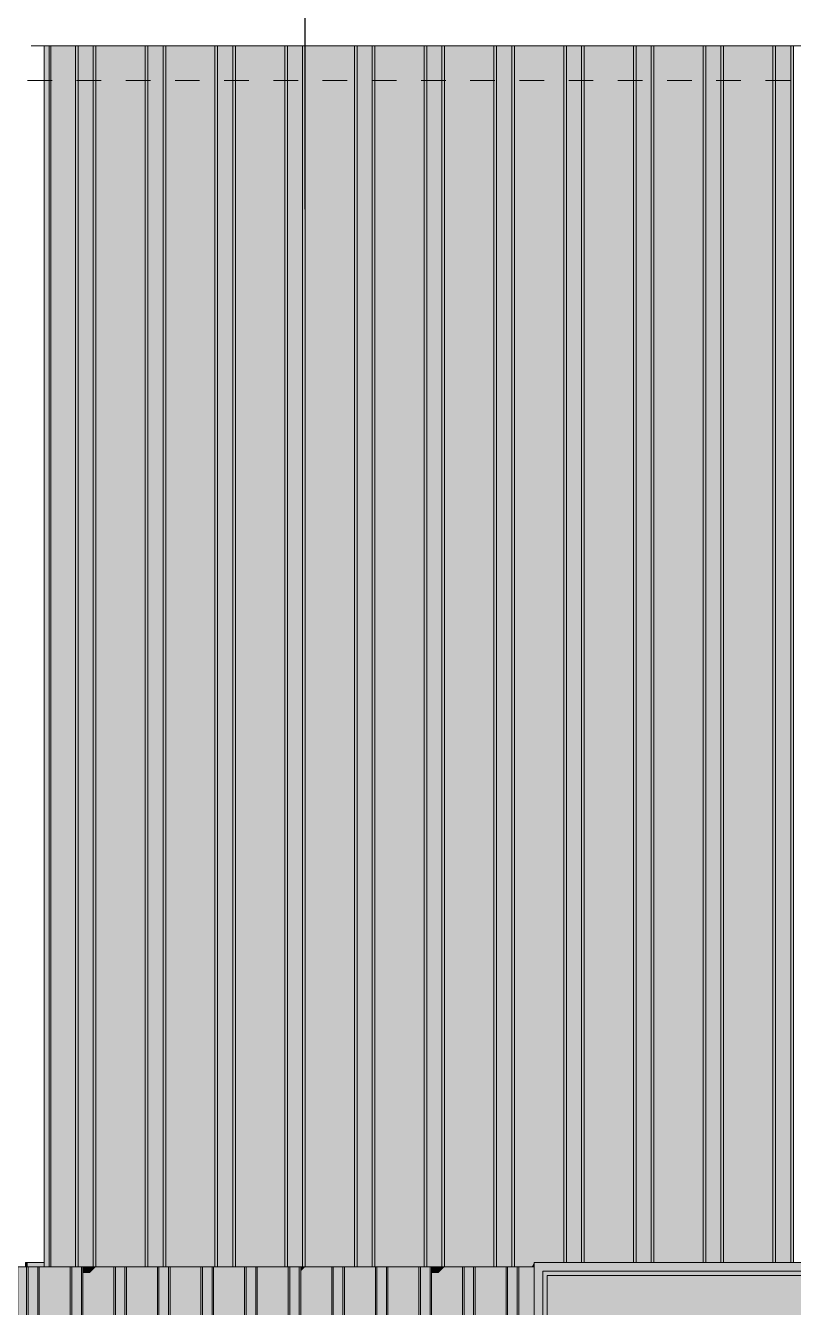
# Model space of a CAD drawing. Header units: millimetres. Extents: x 365175 to 2667127, y -330297 to -162108.
# Drawn here: x 2136690 to 2141093, y -322329 to -314981 of the extents above; entities that cross this region are included whole.
import ezdxf

# ---------------------------------------------------------------- set-up
doc = ezdxf.new("R2010")
doc.units = ezdxf.units.MM
doc.header["$MEASUREMENT"] = 0
doc.linetypes.add('Dashed', pattern=[282.222223, 141.111112, -141.111112])
doc.layers.add('Cotations - Altitudes & Niveaux', color=7, linetype='Continuous')
doc.layers.add('Fenêtres ARCHICAD', color=7, linetype='Continuous')
doc.dimstyles.new('STYLE_GENERE__6', dxfattribs={"dimtxt": 0.18, "dimasz": 114, "dimexe": 0.18, "dimexo": 0.0625, "dimgap": 0, "dimtad": 0, "dimtih": 1, "dimtoh": 1, "dimdec": 4, "dimzin": 0, "dimdsep": 46, "dimcen": 0.09, "dimadec": 0, "dimazin": 0, "dimtfac": 1, "dimtdec": 4, "dimtmove": 0, "dimatfit": 3, "dimldrblk": 'ARROWHEAD_16', "dimfxl": 0, "dimtolj": 1, "dimtzin": 0, "dimarcsym": 0})

# ---------------------------------------------------------------- blocks, each defined once
blk = doc.blocks.new('Élément de coupe_1295_3', base_point=(1963539.3, -327096.8))
at = {"layer": 'Fenêtres ARCHICAD', "linetype": 'Continuous', "lineweight": 0, "true_color": 0x000000}
for points in [[(2139606.9, -327096.8), (2139631.9, -327096.8), (2139656.9, -327071.8), (2139656.9, -322121.8), (2139606.9, -322071.8)], [(2139606.9, -322071.8), (2139656.9, -322121.8), (2141206.9, -322121.8), (2141256.9, -322071.8)], [(2141206.9, -322121.8), (2139656.9, -322121.8), (2139656.9, -322146.8), (2139681.9, -322146.8), (2141181.9, -322146.8), (2141206.9, -322146.8)], [(2141206.9, -322121.8), (2139656.9, -322121.8), (2139656.9, -322146.8), (2139681.9, -322146.8), (2141181.9, -322146.8), (2141206.9, -322146.8)], [(2141256.9, -322071.8), (2141206.9, -322121.8), (2141206.9, -327071.8), (2141231.9, -327096.8), (2141256.9, -327096.8)], [(2139681.9, -322146.8), (2139656.9, -322146.8), (2139656.9, -327046.8), (2139681.9, -327046.8)], [(2139681.9, -322146.8), (2139656.9, -322146.8), (2139656.9, -322707.8), (2139681.9, -322707.8)], [(2139681.9, -327046.8), (2141181.9, -327046.8), (2141181.9, -322146.8), (2139681.9, -322146.8)], [(2139681.9, -322726.1), (2140860.3, -322726.1), (2140860.3, -327046.8), (2141181.9, -327046.8), (2141181.9, -322146.8), (2139681.9, -322146.8)], [(2141181.9, -327046.8), (2141206.9, -327046.8), (2141206.9, -322146.8), (2141181.9, -322146.8)], [(2141181.9, -327046.8), (2141206.9, -327046.8), (2141206.9, -322146.8), (2141181.9, -322146.8)], [(2139656.9, -327046.8), (2139656.9, -327071.8), (2141206.9, -327071.8), (2141206.9, -327046.8), (2141181.9, -327046.8), (2139681.9, -327046.8)], [(2141206.9, -327046.8), (2140870.8, -327046.8), (2140870.8, -327071.8), (2141206.9, -327071.8)], [(2139656.9, -327071.8), (2139631.9, -327096.8), (2141231.9, -327096.8), (2141206.9, -327071.8)]]:
    blk.add_hatch(color=18, dxfattribs=at).paths.add_polyline_path(points)
at = {"layer": 'Fenêtres ARCHICAD', "color": 7, "linetype": 'Continuous', "lineweight": 5}
for p, q in [((2139606.9, -322071.8), (2139606.9, -327096.8)), ((2141256.9, -322071.8), (2139606.9, -322071.8)), ((2139656.9, -327071.8), (2139656.9, -322121.8)), ((2139656.9, -322121.8), (2141206.9, -322121.8)), ((2141206.9, -322121.8), (2141206.9, -327071.8)), ((2141256.9, -327096.8), (2141256.9, -322071.8)), ((2139681.9, -327046.8), (2139681.9, -322146.8)), ((2139681.9, -322146.8), (2141181.9, -322146.8)), ((2141181.9, -322146.8), (2141181.9, -327046.8)), ((2141181.9, -327046.8), (2139681.9, -327046.8)), ((2141206.9, -327071.8), (2139656.9, -327071.8))]:
    blk.add_line(p, q, dxfattribs=at)
blk = doc.blocks.new('Élément de coupe_1309_3', base_point=(1963539.3, -327096.8))
at = {"linetype": 'Continuous', "lineweight": 0, "true_color": 0x000000}
for points in [[(2136645.3, -327096.8), (2136695.7, -327096.8), (2136695.7, -322096.8), (2136645.3, -322096.8)], [(2136645.3, -322189.5), (2136645.3, -327096.8), (2136695.7, -327096.8), (2136695.7, -322096.8)], [(2136695.7, -322096.8), (2136695.7, -327096.8), (2136704.4, -327096.8), (2136704.4, -322096.8)], [(2136695.7, -322096.8), (2136695.7, -327096.8), (2136704.4, -327096.8), (2136704.4, -322096.8)], [(2136704.4, -327096.8), (2136759.4, -327096.8), (2136759.4, -322096.8), (2136704.4, -322096.8)], [(2136759.4, -322096.8), (2136759.4, -327096.8), (2136768, -327096.8), (2136768, -322096.8)], [(2136768, -327096.8), (2136945.7, -327096.8), (2136945.7, -322096.8), (2136768, -322096.8)], [(2136945.7, -322096.8), (2136786.3, -322389.8), (2136786.3, -327096.8), (2136945.7, -327096.8)], [(2136945.7, -327096.8), (2136954.4, -327096.8), (2136954.4, -322096.8), (2136945.7, -322096.8)], [(2136945.7, -327096.8), (2136954.4, -327096.8), (2136954.4, -322096.8), (2136945.7, -322096.8)], [(2136954.4, -327096.8), (2137009.4, -327096.8), (2137009.4, -322096.8), (2136954.4, -322096.8)], [(2137018, -322096.8), (2137009.4, -322096.8), (2137009.4, -327096.8), (2137018, -327096.8)], [(2137017, -322096.8), (2137018, -322131), (2137018, -322096.8)], [(2137018, -327096.8), (2137195.7, -327096.8), (2137195.7, -322096.8), (2137018, -322096.8)], [(2137018, -322096.8), (2137018, -322131), (2137058.2, -322131), (2137093.2, -322096.8)], [(2137036.3, -327096.8), (2137195.7, -327096.8), (2137195.7, -322096.8), (2137036.3, -322389.8)], [(2137195.7, -322096.8), (2137195.7, -327096.8), (2137204.4, -327096.8), (2137204.4, -322096.8)], [(2137195.7, -322096.8), (2137195.7, -327096.8), (2137204.4, -327096.8), (2137204.4, -322096.8)], [(2137204.4, -327096.8), (2137259.4, -327096.8), (2137259.4, -322096.8), (2137204.4, -322096.8)], [(2137268, -322096.8), (2137259.4, -322096.8), (2137259.4, -327096.8), (2137268, -327096.8)], [(2137268, -327096.8), (2137445.7, -327096.8), (2137445.7, -322096.8), (2137268, -322096.8)], [(2137286.3, -322389.8), (2137286.3, -327096.8), (2137445.7, -327096.8), (2137445.7, -322096.8), (2137371.7, -322096.8), (2137371.7, -322131), (2137427.1, -322131)], [(2137454.4, -322096.8), (2137445.7, -322096.8), (2137445.7, -327096.8), (2137454.4, -327096.8)], [(2137454.4, -322096.8), (2137445.7, -322096.8), (2137445.7, -327096.8), (2137454.4, -327096.8)], [(2137454.4, -327096.8), (2137509.4, -327096.8), (2137509.4, -322096.8), (2137454.4, -322096.8)], [(2137509.4, -322096.8), (2137509.4, -327096.8), (2137518, -327096.8), (2137518, -322096.8)], [(2137518, -327096.8), (2137695.7, -327096.8), (2137695.7, -322096.8), (2137518, -322096.8)], [(2137695.7, -322096.8), (2137536.3, -322389.8), (2137536.3, -327096.8), (2137695.7, -327096.8)], [(2137695.7, -327096.8), (2137704.4, -327096.8), (2137704.4, -322096.8), (2137695.7, -322096.8)], [(2137695.7, -327096.8), (2137704.4, -327096.8), (2137704.4, -322096.8), (2137695.7, -322096.8)], [(2137704.4, -327096.8), (2137759.4, -327096.8), (2137759.4, -322096.8), (2137704.4, -322096.8)], [(2137768, -322096.8), (2137759.4, -322096.8), (2137759.4, -327096.8), (2137768, -327096.8)], [(2137768, -327096.8), (2137945.7, -327096.8), (2137945.7, -322096.8), (2137768, -322096.8)], [(2137771.7, -322131), (2137858.2, -322131), (2137893.2, -322096.8), (2137771.7, -322096.8)], [(2137786.3, -322389.8), (2137786.3, -327096.8), (2137945.7, -327096.8), (2137945.7, -322096.8)], [(2137945.7, -322096.8), (2137945.7, -327096.8), (2137954.4, -327096.8), (2137954.4, -322096.8)], [(2137945.7, -322096.8), (2137945.7, -327096.8), (2137954.4, -327096.8), (2137954.4, -322096.8)], [(2137954.4, -327096.8), (2138009.4, -327096.8), (2138009.4, -322096.8), (2137954.4, -322096.8)], [(2138009.4, -322096.8), (2138009.4, -327096.8), (2138018, -327096.8), (2138018, -322096.8)], [(2138018, -327096.8), (2138195.7, -327096.8), (2138195.7, -322096.8), (2138018, -322096.8)], [(2138036.3, -322389.8), (2138036.3, -327096.8), (2138195.7, -327096.8), (2138195.7, -322096.8), (2138171.7, -322096.8), (2138171.7, -322131), (2138177.1, -322131)], [(2138195.7, -322096.8), (2138195.7, -327096.8), (2138204.4, -327096.8), (2138204.4, -322096.8)], [(2138195.7, -322096.8), (2138195.7, -327096.8), (2138204.4, -327096.8), (2138204.4, -322096.8)], [(2138204.4, -327096.8), (2138259.4, -327096.8), (2138259.4, -322096.8), (2138204.4, -322096.8)], [(2138259.4, -322096.8), (2138259.4, -327096.8), (2138268, -327096.8), (2138268, -322096.8)], [(2138267, -322096.8), (2138267.5, -322114.7), (2138268, -322121.4), (2138268, -322096.8)], [(2138268, -327096.8), (2138445.7, -327096.8), (2138445.7, -322096.8), (2138268, -322096.8)], [(2138268, -322096.8), (2138268, -322121.4), (2138293.2, -322096.8)], [(2138286.3, -327096.8), (2138445.7, -327096.8), (2138445.7, -322096.8), (2138286.3, -322389.8)], [(2138445.7, -322096.8), (2138445.7, -327096.8), (2138454.4, -327096.8), (2138454.4, -322096.8)], [(2138445.7, -322096.8), (2138445.7, -327096.8), (2138454.4, -327096.8), (2138454.4, -322096.8)], [(2138454.4, -327096.8), (2138509.4, -327096.8), (2138509.4, -322096.8), (2138454.4, -322096.8)], [(2138509.4, -322096.8), (2138509.4, -327096.8), (2138518, -327096.8), (2138518, -322096.8)], [(2138518, -327096.8), (2138695.7, -327096.8), (2138695.7, -322096.8), (2138518, -322096.8)], [(2138536.3, -322389.8), (2138536.3, -327096.8), (2138695.7, -327096.8), (2138695.7, -322096.8)], [(2138571.7, -322096.8), (2138571.7, -322131), (2138658.2, -322131), (2138693.2, -322096.8)], [(2138695.7, -322096.8), (2138695.7, -327096.8), (2138704.4, -327096.8), (2138704.4, -322096.8)], [(2138695.7, -322096.8), (2138695.7, -327096.8), (2138704.4, -327096.8), (2138704.4, -322096.8)], [(2138704.4, -327096.8), (2138759.4, -327096.8), (2138759.4, -322096.8), (2138704.4, -322096.8)], [(2138759.4, -322096.8), (2138759.4, -327096.8), (2138768, -327096.8), (2138768, -322096.8)], [(2138768, -327096.8), (2138945.7, -327096.8), (2138945.7, -322096.8), (2138768, -322096.8)], [(2138786.3, -322389.8), (2138786.3, -327096.8), (2138945.7, -327096.8), (2138945.7, -322096.8)], [(2138945.7, -322096.8), (2138945.7, -327096.8), (2138954.4, -327096.8), (2138954.4, -322096.8)], [(2138945.7, -322096.8), (2138945.7, -327096.8), (2138954.4, -327096.8), (2138954.4, -322096.8)], [(2138954.4, -327096.8), (2139009.4, -327096.8), (2139009.4, -322096.8), (2138954.4, -322096.8)], [(2139009.4, -322096.8), (2139009.4, -327096.8), (2139018, -327096.8), (2139018, -322096.8)], [(2139018, -322096.8), (2139017, -322096.8), (2139018, -322131)], [(2139018, -327096.8), (2139195.7, -327096.8), (2139195.7, -322096.8), (2139018, -322096.8)], [(2139018, -322096.8), (2139018, -322131), (2139058.2, -322131), (2139093.2, -322096.8)], [(2139195.7, -322096.8), (2139036.3, -322389.8), (2139036.3, -327096.8), (2139195.7, -327096.8)], [(2139195.7, -322096.8), (2139195.7, -327096.8), (2139204.4, -327096.8), (2139204.4, -322096.8)], [(2139195.7, -322096.8), (2139195.7, -327096.8), (2139204.4, -327096.8), (2139204.4, -322096.8)], [(2139204.4, -327096.8), (2139259.4, -327096.8), (2139259.4, -322096.8), (2139204.4, -322096.8)], [(2139259.4, -322096.8), (2139259.4, -327096.8), (2139268, -327096.8), (2139268, -322096.8)], [(2139268, -327096.8), (2139445.7, -327096.8), (2139445.7, -322096.8), (2139268, -322096.8)], [(2139427.1, -322131), (2139286.3, -322389.8), (2139286.3, -327096.8), (2139445.7, -327096.8), (2139445.7, -322096.8), (2139371.7, -322096.8), (2139371.7, -322131)], [(2139445.7, -322096.8), (2139445.7, -327096.8), (2139454.4, -327096.8), (2139454.4, -322096.8)], [(2139445.7, -322096.8), (2139445.7, -327096.8), (2139454.4, -327096.8), (2139454.4, -322096.8)], [(2139454.4, -327096.8), (2139509.4, -327096.8), (2139509.4, -322096.8), (2139454.4, -322096.8)], [(2139509.4, -322096.8), (2139509.4, -327096.8), (2139518, -327096.8), (2139518, -322096.8)], [(2139518, -322096.8), (2139518, -327096.8), (2139606.9, -327096.8), (2139606.9, -322096.8)], [(2139518, -327096.8), (2139606.9, -327096.8), (2139606.9, -322096.8), (2139592.5, -322096.8), (2139518, -322226.7)], [(2139517.6, -322227.5), (2139517.6, -327096.8), (2139518, -327096.8), (2139518, -322226.7)]]:
    blk.add_hatch(color=18, dxfattribs=at).paths.add_polyline_path(points)
at = {"color": 7, "linetype": 'Continuous', "lineweight": 5}
for p, q in [((2136645.3, -322096.8), (2136645.3, -327096.8)), ((2136695.7, -322096.8), (2136645.3, -322096.8)), ((2136695.7, -327096.8), (2136695.7, -322096.8)), ((2136704.4, -322096.8), (2136695.7, -322096.8)), ((2136704.4, -327096.8), (2136704.4, -322096.8)), ((2136759.4, -322096.8), (2136704.4, -322096.8)), ((2136759.4, -327096.8), (2136759.4, -322096.8)), ((2136768, -322096.8), (2136759.4, -322096.8)), ((2136768, -327096.8), (2136768, -322096.8)), ((2136834.6, -322096.8), (2136768, -322096.8)), ((2136945.7, -322096.8), (2136834.6, -322096.8)), ((2136945.7, -327096.8), (2136945.7, -322096.8)), ((2136954.4, -322096.8), (2136945.7, -322096.8)), ((2136954.4, -327096.8), (2136954.4, -322096.8)), ((2137009.4, -322096.8), (2136954.4, -322096.8)), ((2137009.4, -327096.8), (2137009.4, -322096.8)), ((2137017, -322096.8), (2137009.4, -322096.8)), ((2137018, -327096.8), (2137018, -322096.8)), ((2137195.7, -322096.8), (2137093.2, -322096.8)), ((2137195.7, -327096.8), (2137195.7, -322096.8)), ((2137204.4, -322096.8), (2137195.7, -322096.8)), ((2137204.4, -327096.8), (2137204.4, -322096.8)), ((2137259.4, -322096.8), (2137204.4, -322096.8)), ((2137259.4, -327096.8), (2137259.4, -322096.8)), ((2137268, -322096.8), (2137259.4, -322096.8)), ((2137268, -327096.8), (2137268, -322096.8)), ((2137375.9, -322096.8), (2137268, -322096.8)), ((2137445.7, -327096.8), (2137445.7, -322096.8)), ((2137454.4, -322096.8), (2137446.7, -322096.8)), ((2137454.4, -327096.8), (2137454.4, -322096.8)), ((2137509.4, -322096.8), (2137454.4, -322096.8)), ((2137509.4, -327096.8), (2137509.4, -322096.8)), ((2137518, -322096.8), (2137509.4, -322096.8)), ((2137518, -327096.8), (2137518, -322096.8)), ((2137695.7, -322096.8), (2137518, -322096.8)), ((2137695.7, -327096.8), (2137695.7, -322096.8)), ((2137704.4, -322096.8), (2137695.7, -322096.8)), ((2137704.4, -327096.8), (2137704.4, -322096.8)), ((2137759.4, -322096.8), (2137704.4, -322096.8)), ((2137759.4, -327096.8), (2137759.4, -322096.8)), ((2137768, -322096.8), (2137759.4, -322096.8)), ((2137768, -327096.8), (2137768, -322096.8)), ((2137775.9, -322096.8), (2137768, -322096.8)), ((2137945.7, -322096.8), (2137893.2, -322096.8)), ((2137945.7, -327096.8), (2137945.7, -322096.8)), ((2137954.4, -322096.8), (2137945.7, -322096.8)), ((2137954.4, -327096.8), (2137954.4, -322096.8)), ((2138009.4, -322096.8), (2137954.4, -322096.8)), ((2138009.4, -327096.8), (2138009.4, -322096.8)), ((2138018, -322096.8), (2138009.4, -322096.8)), ((2138018, -327096.8), (2138018, -322096.8)), ((2138175.9, -322096.8), (2138018, -322096.8)), ((2138195.7, -327096.8), (2138195.7, -322096.8)), ((2138204.4, -322096.8), (2138196.7, -322096.8)), ((2138204.4, -327096.8), (2138204.4, -322096.8)), ((2138259.4, -322096.8), (2138204.4, -322096.8)), ((2138259.4, -327096.8), (2138259.4, -322096.8)), ((2138267, -322096.8), (2138259.4, -322096.8)), ((2138268, -327096.8), (2138268, -322096.8)), ((2138445.7, -322096.8), (2138293.2, -322096.8)), ((2138445.7, -327096.8), (2138445.7, -322096.8)), ((2138454.4, -322096.8), (2138445.7, -322096.8)), ((2138454.4, -327096.8), (2138454.4, -322096.8)), ((2138509.4, -322096.8), (2138454.4, -322096.8)), ((2138509.4, -327096.8), (2138509.4, -322096.8)), ((2138518, -322096.8), (2138509.4, -322096.8)), ((2138518, -327096.8), (2138518, -322096.8)), ((2138575.9, -322096.8), (2138518, -322096.8)), ((2138695.7, -322096.8), (2138693.2, -322096.8)), ((2138695.7, -327096.8), (2138695.7, -322096.8)), ((2138704.4, -322096.8), (2138695.7, -322096.8)), ((2138704.4, -327096.8), (2138704.4, -322096.8)), ((2138759.4, -322096.8), (2138704.4, -322096.8)), ((2138759.4, -327096.8), (2138759.4, -322096.8)), ((2138768, -322096.8), (2138759.4, -322096.8)), ((2138768, -327096.8), (2138768, -322096.8)), ((2138945.7, -322096.8), (2138768, -322096.8)), ((2138945.7, -327096.8), (2138945.7, -322096.8)), ((2138954.4, -322096.8), (2138945.7, -322096.8)), ((2138954.4, -327096.8), (2138954.4, -322096.8)), ((2139009.4, -322096.8), (2138954.4, -322096.8)), ((2139009.4, -327096.8), (2139009.4, -322096.8)), ((2139017, -322096.8), (2139009.4, -322096.8)), ((2139018, -327096.8), (2139018, -322096.8)), ((2139195.7, -322096.8), (2139093.2, -322096.8)), ((2139195.7, -327096.8), (2139195.7, -322096.8)), ((2139204.4, -322096.8), (2139195.7, -322096.8)), ((2139204.4, -327096.8), (2139204.4, -322096.8)), ((2139259.4, -322096.8), (2139204.4, -322096.8)), ((2139259.4, -327096.8), (2139259.4, -322096.8)), ((2139268, -322096.8), (2139259.4, -322096.8)), ((2139268, -327096.8), (2139268, -322096.8)), ((2139375.9, -322096.8), (2139268, -322096.8)), ((2139445.7, -327096.8), (2139445.7, -322096.8)), ((2139454.4, -322096.8), (2139446.7, -322096.8)), ((2139454.4, -327096.8), (2139454.4, -322096.8)), ((2139509.4, -322096.8), (2139454.4, -322096.8)), ((2139509.4, -327096.8), (2139509.4, -322096.8)), ((2139518, -322096.8), (2139509.4, -322096.8)), ((2139518, -327096.8), (2139518, -322096.8)), ((2139606.9, -322096.8), (2139518, -322096.8))]:
    blk.add_line(p, q, dxfattribs=at)
blk = doc.blocks.new('Élément de coupe_1311_3', base_point=(1963539.3, -327096.8))
at = {"layer": 'Fenêtres ARCHICAD', "linetype": 'Continuous', "lineweight": 0, "true_color": 0x000000}
for points in [[(2136699.4, -322071.8), (2136699.1, -322071.8), (2136699.1, -322096.8), (2136699.4, -322096.8)], [(2136699.4, -322071.8), (2136699.1, -322071.8), (2136699.1, -322096.8), (2136699.4, -322096.8)], [(2136796.9, -322071.8), (2136699.4, -322071.8), (2136699.4, -322096.8), (2136701.1, -322096.8), (2136796.9, -322096.8)], [(2136796.9, -322071.8), (2136699.4, -322071.8), (2136699.4, -322096.8), (2136701.1, -322096.8), (2136796.9, -322096.8)]]:
    blk.add_hatch(color=18, dxfattribs=at).paths.add_polyline_path(points)
at = {"layer": 'Fenêtres ARCHICAD', "color": 7, "linetype": 'Continuous', "lineweight": 5}
for p, q in [((2136699.1, -322071.8), (2136699.1, -322096.8)), ((2136699.4, -322071.8), (2136699.1, -322071.8)), ((2136699.4, -322096.8), (2136699.4, -322071.8)), ((2136699.4, -322071.8), (2136796.9, -322071.8))]:
    blk.add_line(p, q, dxfattribs=at)
blk = doc.blocks.new('Élément de coupe_1312_3', base_point=(1963539.3, -327096.8))
at = {"layer": 'Fenêtres ARCHICAD', "linetype": 'Continuous', "lineweight": 0, "true_color": 0x000000}
for points in [[(2136697.6, -322071.8), (2136697.3, -322071.8), (2136697.3, -322096.8), (2136697.6, -322096.8)], [(2136697.6, -322071.8), (2136697.3, -322071.8), (2136697.3, -322096.8), (2136697.6, -322096.8)], [(2136697.6, -322071.8), (2136697.6, -322096.8), (2136699.1, -322096.8), (2136699.1, -322071.8)], [(2136697.6, -322071.8), (2136697.6, -322096.8), (2136699.1, -322096.8), (2136699.1, -322071.8)]]:
    blk.add_hatch(color=18, dxfattribs=at).paths.add_polyline_path(points)
at = {"layer": 'Fenêtres ARCHICAD', "color": 7, "linetype": 'Continuous', "lineweight": 5}
for p, q in [((2136697.3, -322071.8), (2136697.3, -322096.8)), ((2136697.6, -322071.8), (2136697.3, -322071.8)), ((2136697.6, -322096.8), (2136697.6, -322071.8)), ((2136697.6, -322071.8), (2136699.1, -322071.8))]:
    blk.add_line(p, q, dxfattribs=at)
blk = doc.blocks.new('Élément de coupe_1313_3', base_point=(1963539.3, -327096.8))
at = {"layer": 'Fenêtres ARCHICAD', "linetype": 'Continuous', "lineweight": 0, "true_color": 0x000000}
for points in [[(2136695.7, -322071.8), (2136695.4, -322071.8), (2136695.4, -322096.8), (2136695.7, -322096.8)], [(2136695.7, -322071.8), (2136695.4, -322071.8), (2136695.4, -322096.8), (2136695.7, -322096.8)], [(2136695.7, -322071.8), (2136695.7, -322096.8), (2136697.3, -322096.8), (2136697.3, -322071.8)], [(2136695.7, -322071.8), (2136695.7, -322096.8), (2136697.3, -322096.8), (2136697.3, -322071.8)]]:
    blk.add_hatch(color=18, dxfattribs=at).paths.add_polyline_path(points)
at = {"layer": 'Fenêtres ARCHICAD', "color": 7, "linetype": 'Continuous', "lineweight": 5}
for p, q in [((2136695.4, -322071.8), (2136695.4, -322096.8)), ((2136695.7, -322071.8), (2136695.4, -322071.8)), ((2136695.7, -322096.8), (2136695.7, -322071.8)), ((2136695.7, -322071.8), (2136697.3, -322071.8))]:
    blk.add_line(p, q, dxfattribs=at)
blk = doc.blocks.new('Élément de coupe_1314_3', base_point=(1963539.3, -327096.8))
at = {"layer": 'Fenêtres ARCHICAD', "linetype": 'Continuous', "lineweight": 0, "true_color": 0x000000}
for points in [[(2136693.9, -322071.8), (2136693.6, -322071.8), (2136693.6, -322096.8), (2136693.9, -322096.8)], [(2136693.9, -322071.8), (2136693.6, -322071.8), (2136693.6, -322096.8), (2136693.9, -322096.8)], [(2136693.9, -322071.8), (2136693.9, -322096.8), (2136695.4, -322096.8), (2136695.4, -322071.8)], [(2136693.9, -322071.8), (2136693.9, -322096.8), (2136695.4, -322096.8), (2136695.4, -322071.8)]]:
    blk.add_hatch(color=18, dxfattribs=at).paths.add_polyline_path(points)
at = {"layer": 'Fenêtres ARCHICAD', "color": 7, "linetype": 'Continuous', "lineweight": 5}
for p, q in [((2136693.6, -322071.8), (2136693.6, -322096.8)), ((2136693.9, -322071.8), (2136693.6, -322071.8)), ((2136693.9, -322096.8), (2136693.9, -322071.8)), ((2136693.9, -322071.8), (2136695.4, -322071.8))]:
    blk.add_line(p, q, dxfattribs=at)
blk = doc.blocks.new('Élément de coupe_1315_3', base_point=(1963539.3, -327096.8))
at = {"layer": 'Fenêtres ARCHICAD', "linetype": 'Continuous', "lineweight": 0, "true_color": 0x000000}
for points in [[(2136692, -322071.8), (2136691.7, -322071.8), (2136691.7, -322096.8), (2136692, -322096.8)], [(2136692, -322071.8), (2136691.7, -322071.8), (2136691.7, -322096.8), (2136692, -322096.8)], [(2136692, -322071.8), (2136692, -322096.8), (2136693.6, -322096.8), (2136693.6, -322071.8)], [(2136692, -322071.8), (2136692, -322096.8), (2136693.6, -322096.8), (2136693.6, -322071.8)]]:
    blk.add_hatch(color=18, dxfattribs=at).paths.add_polyline_path(points)
at = {"layer": 'Fenêtres ARCHICAD', "color": 7, "linetype": 'Continuous', "lineweight": 5}
for p, q in [((2136691.7, -322071.8), (2136691.7, -322096.8)), ((2136692, -322071.8), (2136691.7, -322071.8)), ((2136692, -322096.8), (2136692, -322071.8)), ((2136692, -322071.8), (2136693.6, -322071.8))]:
    blk.add_line(p, q, dxfattribs=at)
blk = doc.blocks.new('Élément de coupe_1316_3', base_point=(1963539.3, -327096.8))
at = {"layer": 'Fenêtres ARCHICAD', "linetype": 'Continuous', "lineweight": 0, "true_color": 0x000000}
for points in [[(2136690.2, -322071.8), (2136689.9, -322071.8), (2136689.9, -322096.8), (2136690.2, -322096.8)], [(2136690.2, -322071.8), (2136689.9, -322071.8), (2136689.9, -322096.8), (2136690.2, -322096.8)], [(2136690.2, -322071.8), (2136690.2, -322096.8), (2136691.7, -322096.8), (2136691.7, -322071.8)], [(2136690.2, -322071.8), (2136690.2, -322096.8), (2136691.7, -322096.8), (2136691.7, -322071.8)]]:
    blk.add_hatch(color=18, dxfattribs=at).paths.add_polyline_path(points)
at = {"layer": 'Fenêtres ARCHICAD', "color": 7, "linetype": 'Continuous', "lineweight": 5}
for p, q in [((2136689.9, -322071.8), (2136689.9, -322096.8)), ((2136690.2, -322071.8), (2136689.9, -322071.8)), ((2136690.2, -322096.8), (2136690.2, -322071.8)), ((2136690.2, -322071.8), (2136691.7, -322071.8))]:
    blk.add_line(p, q, dxfattribs=at)
blk = doc.blocks.new('Élément de coupe_1329_3', base_point=(1963539.3, -327096.8))
at = {"linetype": 'Continuous', "lineweight": 0, "true_color": 0x000000}
for points in [[(2136796.9, -322096.8), (2136824.9, -322096.8), (2136824.9, -315096.8), (2136796.9, -315096.8)], [(2136796.9, -315145.6), (2136796.9, -322096.8), (2136824.9, -322096.8), (2136824.9, -315096.8)], [(2136824.9, -322096.8), (2136834.6, -322096.8), (2136834.6, -315096.8), (2136824.9, -315096.8)], [(2136834.6, -315096.8), (2136827.6, -315109), (2136827.6, -322096.8), (2136834.6, -322096.8)]]:
    blk.add_hatch(color=18, dxfattribs=at).paths.add_polyline_path(points)
at = {"color": 7, "linetype": 'Continuous', "lineweight": 5}
for p, q in [((2136796.9, -322096.8), (2136796.9, -315096.8)), ((2136824.9, -315096.8), (2136796.9, -315096.8)), ((2136824.9, -322096.8), (2136824.9, -315096.8)), ((2136834.6, -315096.8), (2136824.9, -315096.8))]:
    blk.add_line(p, q, dxfattribs=at)
blk = doc.blocks.new('Élément de coupe_1337_3', base_point=(1963539.3, -327096.8))
at = {"linetype": 'Continuous', "lineweight": 0, "true_color": 0x000000}
for points in [[(2136975.9, -322096.8), (2136975.9, -315096.8), (2136834.6, -315096.8), (2136834.6, -322096.8)], [(2136971.7, -322096.8), (2136975.9, -322096.8), (2136975.9, -315096.8), (2136971.7, -315131)], [(2136975.9, -315096.8), (2136975.9, -322096.8), (2136991.3, -322096.8), (2136991.3, -315096.8)], [(2136975.9, -315096.8), (2136975.9, -322096.8), (2136991.3, -322096.8), (2136991.3, -315096.8)], [(2137077.8, -322096.8), (2137077.8, -315096.8), (2136991.3, -315096.8), (2136991.3, -322096.8)], [(2137077.8, -315096.8), (2137077.8, -322096.8), (2137093.2, -322096.8), (2137093.2, -315096.8)], [(2137375.9, -322096.8), (2137375.9, -315096.8), (2137093.2, -315096.8), (2137093.2, -322096.8)], [(2137371.7, -322096.8), (2137375.9, -322096.8), (2137375.9, -315096.8), (2137371.7, -315131)], [(2137375.9, -315096.8), (2137375.9, -322096.8), (2137391.3, -322096.8), (2137391.3, -315096.8)], [(2137375.9, -315096.8), (2137375.9, -322096.8), (2137391.3, -322096.8), (2137391.3, -315096.8)], [(2137477.8, -322096.8), (2137477.8, -315096.8), (2137391.3, -315096.8), (2137391.3, -322096.8)], [(2137477.8, -315096.8), (2137477.8, -322096.8), (2137493.2, -322096.8), (2137493.2, -315096.8)], [(2137775.9, -322096.8), (2137775.9, -315096.8), (2137493.2, -315096.8), (2137493.2, -322096.8)], [(2137771.7, -315131), (2137771.7, -322096.8), (2137775.9, -322096.8), (2137775.9, -315096.8)], [(2137775.9, -315096.8), (2137775.9, -322096.8), (2137791.3, -322096.8), (2137791.3, -315096.8)], [(2137775.9, -315096.8), (2137775.9, -322096.8), (2137791.3, -322096.8), (2137791.3, -315096.8)], [(2137791.3, -315096.8), (2137791.3, -322096.8), (2137877.8, -322096.8), (2137877.8, -315096.8)], [(2137893.2, -315096.8), (2137877.8, -315096.8), (2137877.8, -322096.8), (2137893.2, -322096.8)], [(2137893.2, -315096.8), (2137893.2, -322096.8), (2138175.9, -322096.8), (2138175.9, -315096.8)], [(2138175.9, -315096.8), (2138171.7, -315131), (2138171.7, -322096.8), (2138175.9, -322096.8)], [(2138191.3, -315096.8), (2138175.9, -315096.8), (2138175.9, -322096.8), (2138191.3, -322096.8)], [(2138191.3, -315096.8), (2138175.9, -315096.8), (2138175.9, -322096.8), (2138191.3, -322096.8)], [(2138191.3, -315096.8), (2138191.3, -322096.8), (2138277.8, -322096.8), (2138277.8, -315096.8)], [(2138293.2, -315096.8), (2138277.8, -315096.8), (2138277.8, -322096.8), (2138293.2, -322096.8)], [(2138293.2, -315096.8), (2138293.2, -322096.8), (2138575.9, -322096.8), (2138575.9, -315096.8)], [(2138575.9, -315096.8), (2138571.7, -315131), (2138571.7, -322096.8), (2138575.9, -322096.8)], [(2138591.3, -315096.8), (2138575.9, -315096.8), (2138575.9, -322096.8), (2138591.3, -322096.8)], [(2138591.3, -315096.8), (2138575.9, -315096.8), (2138575.9, -322096.8), (2138591.3, -322096.8)], [(2138591.3, -315096.8), (2138591.3, -322096.8), (2138677.8, -322096.8), (2138677.8, -315096.8)], [(2138693.2, -315096.8), (2138677.8, -315096.8), (2138677.8, -322096.8), (2138693.2, -322096.8)], [(2138693.2, -315096.8), (2138693.2, -322096.8), (2138975.9, -322096.8), (2138975.9, -315096.8)], [(2138975.9, -315096.8), (2138971.7, -315131), (2138971.7, -322096.8), (2138975.9, -322096.8)], [(2138991.3, -315096.8), (2138975.9, -315096.8), (2138975.9, -322096.8), (2138991.3, -322096.8)], [(2138991.3, -315096.8), (2138975.9, -315096.8), (2138975.9, -322096.8), (2138991.3, -322096.8)], [(2138991.3, -315096.8), (2138991.3, -322096.8), (2139077.8, -322096.8), (2139077.8, -315096.8)], [(2139093.2, -315096.8), (2139077.8, -315096.8), (2139077.8, -322096.8), (2139093.2, -322096.8)], [(2139093.2, -315096.8), (2139093.2, -322096.8), (2139375.9, -322096.8), (2139375.9, -315096.8)], [(2139375.9, -315096.8), (2139371.7, -315131), (2139371.7, -322096.8), (2139375.9, -322096.8)], [(2139391.3, -315096.8), (2139375.9, -315096.8), (2139375.9, -322096.8), (2139391.3, -322096.8)], [(2139391.3, -315096.8), (2139375.9, -315096.8), (2139375.9, -322096.8), (2139391.3, -322096.8)], [(2139391.3, -315096.8), (2139391.3, -322096.8), (2139477.8, -322096.8), (2139477.8, -315096.8)], [(2139493.2, -315096.8), (2139477.8, -315096.8), (2139477.8, -322096.8), (2139493.2, -322096.8)], [(2139775.9, -315096.8), (2139493.2, -315096.8), (2139493.2, -322096.8), (2139606.9, -322096.8), (2139606.9, -322071.8), (2139775.9, -322071.8)], [(2139771.7, -315131), (2139771.7, -322071.8), (2139775.9, -322071.8), (2139775.9, -315096.8)], [(2139775.9, -315096.8), (2139775.9, -322071.8), (2139791.3, -322071.8), (2139791.3, -315096.8)], [(2139775.9, -315096.8), (2139775.9, -322071.8), (2139791.3, -322071.8), (2139791.3, -315096.8)], [(2139791.3, -322071.8), (2139877.8, -322071.8), (2139877.8, -315096.8), (2139791.3, -315096.8)], [(2139877.8, -315096.8), (2139877.8, -322071.8), (2139893.2, -322071.8), (2139893.2, -315096.8)], [(2139893.2, -322071.8), (2140175.9, -322071.8), (2140175.9, -315096.8), (2139893.2, -315096.8)], [(2140171.7, -315131), (2140171.7, -322071.8), (2140175.9, -322071.8), (2140175.9, -315096.8)], [(2140191.3, -315096.8), (2140175.9, -315096.8), (2140175.9, -322071.8), (2140191.3, -322071.8)], [(2140191.3, -315096.8), (2140175.9, -315096.8), (2140175.9, -322071.8), (2140191.3, -322071.8)], [(2140191.3, -322071.8), (2140277.8, -322071.8), (2140277.8, -315096.8), (2140191.3, -315096.8)], [(2140277.8, -315096.8), (2140277.8, -322071.8), (2140293.2, -322071.8), (2140293.2, -315096.8)], [(2140293.2, -322071.8), (2140575.9, -322071.8), (2140575.9, -315096.8), (2140293.2, -315096.8)], [(2140575.9, -315096.8), (2140571.7, -315131), (2140571.7, -322071.8), (2140575.9, -322071.8)], [(2140575.9, -315096.8), (2140575.9, -322071.8), (2140591.3, -322071.8), (2140591.3, -315096.8)], [(2140575.9, -315096.8), (2140575.9, -322071.8), (2140591.3, -322071.8), (2140591.3, -315096.8)], [(2140677.8, -315096.8), (2140591.3, -315096.8), (2140591.3, -322071.8), (2140677.8, -322071.8)], [(2140677.8, -315096.8), (2140677.8, -322071.8), (2140693.2, -322071.8), (2140693.2, -315096.8)], [(2140693.2, -322071.8), (2140975.9, -322071.8), (2140975.9, -315096.8), (2140693.2, -315096.8)], [(2140971.7, -315131), (2140971.7, -322071.8), (2140975.9, -322071.8), (2140975.9, -315096.8)], [(2140975.9, -315096.8), (2140975.9, -322071.8), (2140991.3, -322071.8), (2140991.3, -315096.8)], [(2140975.9, -315096.8), (2140975.9, -322071.8), (2140991.3, -322071.8), (2140991.3, -315096.8)], [(2140991.3, -322071.8), (2141077.8, -322071.8), (2141077.8, -315096.8), (2140991.3, -315096.8)], [(2141077.8, -315096.8), (2141077.8, -322071.8), (2141093.2, -322071.8), (2141093.2, -315096.8)], [(2139592.5, -322096.8), (2139606.9, -322096.8), (2139606.9, -322071.8)]]:
    blk.add_hatch(color=18, dxfattribs=at).paths.add_polyline_path(points)
at = {"color": 7, "linetype": 'Continuous', "lineweight": 5}
for p, q in [((2136834.6, -322096.8), (2136834.6, -315096.8)), ((2136834.6, -315096.8), (2136975.9, -315096.8)), ((2136975.9, -322096.8), (2136975.9, -315096.8)), ((2136975.9, -315096.8), (2136991.3, -315096.8)), ((2136991.3, -322096.8), (2136991.3, -315096.8)), ((2136991.3, -315096.8), (2137077.8, -315096.8)), ((2137077.8, -322096.8), (2137077.8, -315096.8)), ((2137077.8, -315096.8), (2137093.2, -315096.8)), ((2137093.2, -322096.8), (2137093.2, -315096.8)), ((2137093.2, -315096.8), (2137375.9, -315096.8)), ((2137375.9, -322096.8), (2137375.9, -315096.8)), ((2137375.9, -315096.8), (2137391.3, -315096.8)), ((2137391.3, -322096.8), (2137391.3, -315096.8)), ((2137391.3, -315096.8), (2137477.8, -315096.8)), ((2137477.8, -322096.8), (2137477.8, -315096.8)), ((2137477.8, -315096.8), (2137493.2, -315096.8)), ((2137493.2, -322096.8), (2137493.2, -315096.8)), ((2137493.2, -315096.8), (2137775.9, -315096.8)), ((2137775.9, -322096.8), (2137775.9, -315096.8)), ((2137775.9, -315096.8), (2137791.3, -315096.8)), ((2137791.3, -322096.8), (2137791.3, -315096.8)), ((2137791.3, -315096.8), (2137877.8, -315096.8)), ((2137877.8, -322096.8), (2137877.8, -315096.8)), ((2137877.8, -315096.8), (2137893.2, -315096.8)), ((2137893.2, -322096.8), (2137893.2, -315096.8)), ((2137893.2, -315096.8), (2138175.9, -315096.8)), ((2138175.9, -322096.8), (2138175.9, -315096.8)), ((2138175.9, -315096.8), (2138191.3, -315096.8)), ((2138191.3, -322096.8), (2138191.3, -315096.8)), ((2138191.3, -315096.8), (2138277.8, -315096.8)), ((2138277.8, -322096.8), (2138277.8, -315096.8)), ((2138277.8, -315096.8), (2138293.2, -315096.8)), ((2138293.2, -322096.8), (2138293.2, -315096.8)), ((2138293.2, -315096.8), (2138575.9, -315096.8)), ((2138575.9, -322096.8), (2138575.9, -315096.8)), ((2138575.9, -315096.8), (2138591.3, -315096.8)), ((2138591.3, -322096.8), (2138591.3, -315096.8)), ((2138591.3, -315096.8), (2138677.8, -315096.8)), ((2138677.8, -322096.8), (2138677.8, -315096.8)), ((2138677.8, -315096.8), (2138693.2, -315096.8)), ((2138693.2, -322096.8), (2138693.2, -315096.8)), ((2138693.2, -315096.8), (2138975.9, -315096.8)), ((2138975.9, -322096.8), (2138975.9, -315096.8)), ((2138975.9, -315096.8), (2138991.3, -315096.8)), ((2138991.3, -322096.8), (2138991.3, -315096.8)), ((2138991.3, -315096.8), (2139077.8, -315096.8)), ((2139077.8, -322096.8), (2139077.8, -315096.8)), ((2139077.8, -315096.8), (2139093.2, -315096.8)), ((2139093.2, -322096.8), (2139093.2, -315096.8)), ((2139093.2, -315096.8), (2139375.9, -315096.8)), ((2139375.9, -322096.8), (2139375.9, -315096.8)), ((2139375.9, -315096.8), (2139391.3, -315096.8)), ((2139391.3, -322096.8), (2139391.3, -315096.8)), ((2139391.3, -315096.8), (2139477.8, -315096.8)), ((2139477.8, -322096.8), (2139477.8, -315096.8)), ((2139477.8, -315096.8), (2139493.2, -315096.8)), ((2139493.2, -322096.8), (2139493.2, -315096.8)), ((2139493.2, -315096.8), (2139775.9, -315096.8)), ((2139775.9, -322071.8), (2139775.9, -315096.8)), ((2139775.9, -315096.8), (2139791.3, -315096.8)), ((2139791.3, -322071.8), (2139791.3, -315096.8)), ((2139791.3, -315096.8), (2139877.8, -315096.8)), ((2139877.8, -322071.8), (2139877.8, -315096.8)), ((2139877.8, -315096.8), (2139893.2, -315096.8)), ((2139893.2, -322071.8), (2139893.2, -315096.8)), ((2139893.2, -315096.8), (2140175.9, -315096.8)), ((2140175.9, -322071.8), (2140175.9, -315096.8)), ((2140175.9, -315096.8), (2140191.3, -315096.8)), ((2140191.3, -322071.8), (2140191.3, -315096.8)), ((2140191.3, -315096.8), (2140277.8, -315096.8)), ((2140277.8, -322071.8), (2140277.8, -315096.8)), ((2140277.8, -315096.8), (2140293.2, -315096.8)), ((2140293.2, -322071.8), (2140293.2, -315096.8)), ((2140293.2, -315096.8), (2140575.9, -315096.8)), ((2140575.9, -322071.8), (2140575.9, -315096.8)), ((2140575.9, -315096.8), (2140591.3, -315096.8)), ((2140591.3, -322071.8), (2140591.3, -315096.8)), ((2140591.3, -315096.8), (2140677.8, -315096.8)), ((2140677.8, -322071.8), (2140677.8, -315096.8)), ((2140677.8, -315096.8), (2140693.2, -315096.8)), ((2140693.2, -322071.8), (2140693.2, -315096.8)), ((2140693.2, -315096.8), (2140975.9, -315096.8)), ((2140975.9, -322071.8), (2140975.9, -315096.8)), ((2140975.9, -315096.8), (2140991.3, -315096.8)), ((2140991.3, -322071.8), (2140991.3, -315096.8)), ((2140991.3, -315096.8), (2141077.8, -315096.8)), ((2141077.8, -322071.8), (2141077.8, -315096.8)), ((2141077.8, -315096.8), (2141093.2, -315096.8)), ((2141093.2, -322071.8), (2141093.2, -315096.8)), ((2141093.2, -315096.8), (2141375.9, -315096.8)), ((2137077.8, -322096.8), (2137017, -322096.8)), ((2137093.2, -322096.8), (2137077.8, -322096.8)), ((2137391.3, -322096.8), (2137375.9, -322096.8)), ((2137446.7, -322096.8), (2137391.3, -322096.8)), ((2137791.3, -322096.8), (2137775.9, -322096.8)), ((2137877.8, -322096.8), (2137791.3, -322096.8)), ((2137893.2, -322096.8), (2137877.8, -322096.8)), ((2138191.3, -322096.8), (2138175.9, -322096.8)), ((2138196.7, -322096.8), (2138191.3, -322096.8)), ((2138277.8, -322096.8), (2138267, -322096.8)), ((2138293.2, -322096.8), (2138277.8, -322096.8)), ((2138591.3, -322096.8), (2138575.9, -322096.8)), ((2138677.8, -322096.8), (2138591.3, -322096.8)), ((2138693.2, -322096.8), (2138677.8, -322096.8)), ((2139077.8, -322096.8), (2139017, -322096.8)), ((2139093.2, -322096.8), (2139077.8, -322096.8)), ((2139391.3, -322096.8), (2139375.9, -322096.8)), ((2139446.7, -322096.8), (2139391.3, -322096.8))]:
    blk.add_line(p, q, dxfattribs=at)
blk = doc.blocks.new('ARROWHEAD_16')
at = {"linetype": 'Continuous', "lineweight": 0}
blk.add_hatch(color=0, dxfattribs=at).paths.add_polyline_path([(-0.9093, 0.525), (0, 0), (-0.9093, -0.525)])
at = {"color": 0, "linetype": 'Continuous', "lineweight": 0}
blk.add_line((0, 0), (-1, 0), dxfattribs=at)

msp = doc.modelspace()

# ---------------------------------------------------------------- linework, layer by layer
at = {"color": 12, "linetype": 'Dashed', "lineweight": 5, "true_color": 0xcc0000}
for p, q in [((2135592.493, -315096.824), (2151949.892, -315096.824)), ((2135571.28, -315295.611), (2151928.679, -315295.611))]:
    msp.add_line(p, q, dxfattribs=at)

# ---------------------------------------------------------------- block references
at = {"lineweight": 0}
for name in ['Élément de coupe_1329_3', 'Élément de coupe_1337_3', 'Élément de coupe_1309_3']:
    msp.add_blockref(name, (1963539.321, -327096.824), dxfattribs=at)
at = {"layer": 'Fenêtres ARCHICAD', "lineweight": 0}
for name in ['Élément de coupe_1316_3', 'Élément de coupe_1315_3', 'Élément de coupe_1314_3', 'Élément de coupe_1313_3', 'Élément de coupe_1312_3', 'Élément de coupe_1311_3', 'Élément de coupe_1295_3']:
    msp.add_blockref(name, (1963539.321, -327096.824), dxfattribs=at)

# ---------------------------------------------------------------- leaders
at = {"layer": 'Cotations - Altitudes & Niveaux', "color": 7, "linetype": 'Continuous', "lineweight": 5, "annotation_type": 0, "has_hookline": 1, "hookline_direction": 0, "text_width": 2720}
msp.add_leader([(2138293.245, -316034.07), (2138293.245, -311296.862), (2138793.245, -311296.862)], dimstyle='STYLE_GENERE__6', dxfattribs=at)
at = {"layer": 'Cotations - Altitudes & Niveaux', "color": 176, "linetype": 'Continuous', "lineweight": 5, "true_color": 0x000066, "annotation_type": 0, "has_hookline": 1, "hookline_direction": 1, "text_width": 2504.203}
msp.add_leader([(2143893.245, -315096.824), (2143498.818, -314290.869), (2142998.818, -314290.869)], dimstyle='STYLE_GENERE__6', dxfattribs=at)

doc.saveas('drawing.dxf')
